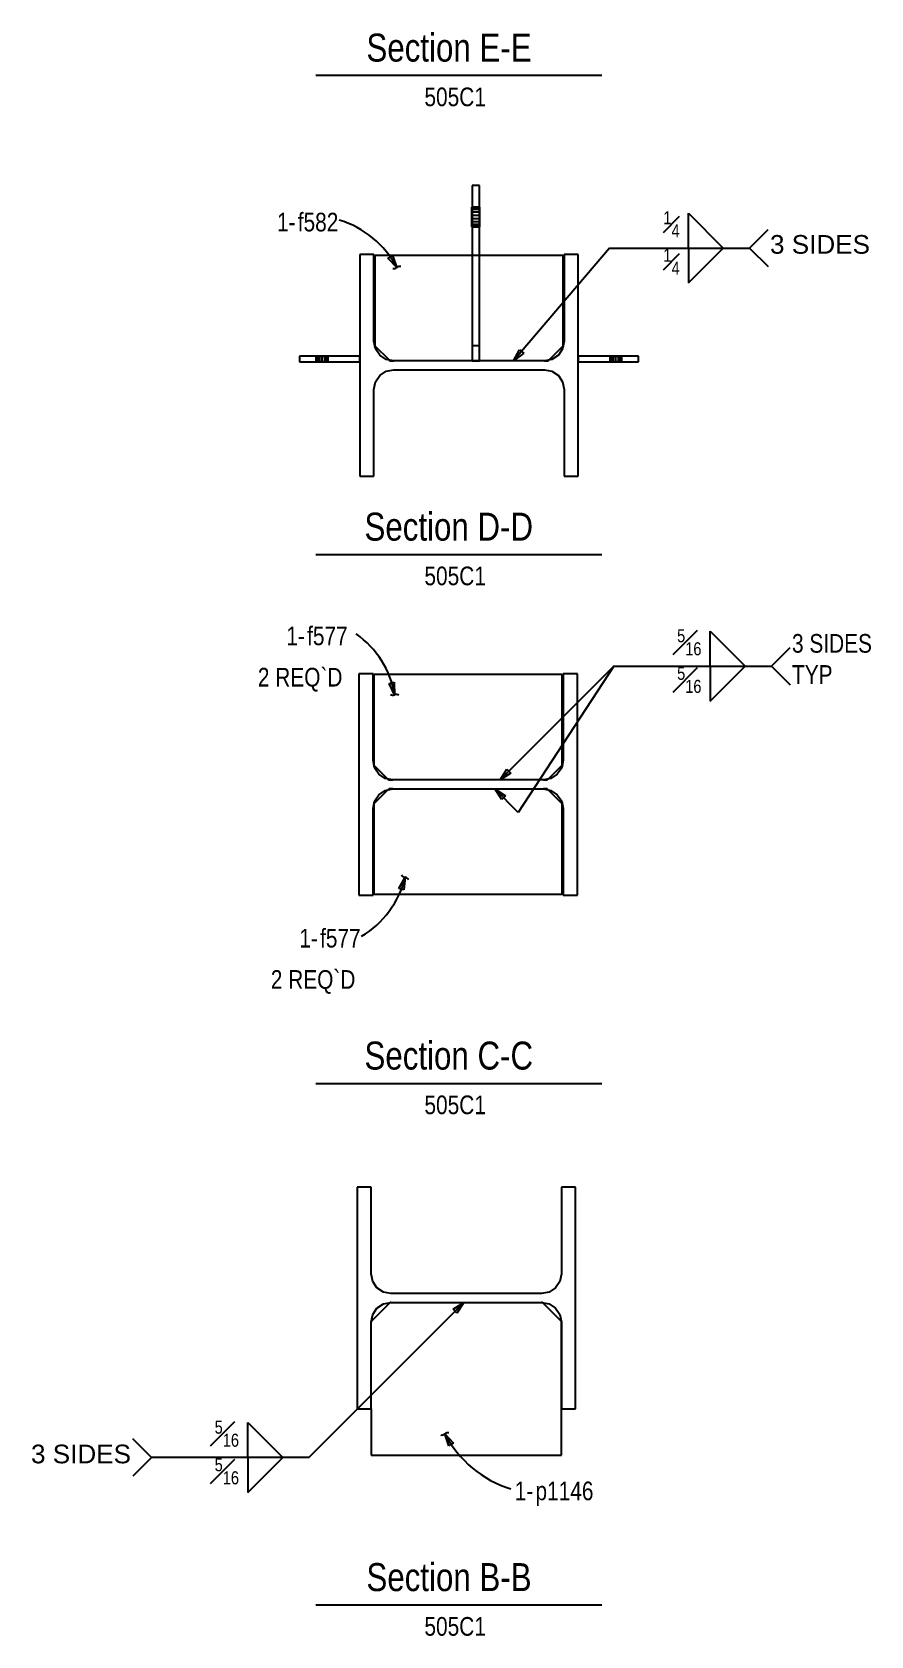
# Model space of a CAD drawing. Extents: x -282 to 52, y -129 to 139.
# Drawn here: x -3.7 to 52, y -117.4 to -11 of the extents above; entities that cross this region are included whole.
import ezdxf
from ezdxf.enums import TextEntityAlignment as Align

# ---------------------------------------------------------------- set-up
doc = ezdxf.new("R2010")
doc.units = 0
doc.header["$LTSCALE"] = 112.931405
doc.header["$MEASUREMENT"] = 0
doc.linetypes.add('SDS2_5', pattern=[0.04, 0.02, -0.02])
for name, color, linetype in [('OUTLINE', 7, 'CONTINUOUS'), ('SYSTEM_ANNOTATION', 7, 'CONTINUOUS'), ('USER_ANNOTATION', 7, 'CONTINUOUS')]:
    doc.layers.add(name, color=color, linetype=linetype)
doc.styles.add('ARIAL', font='arial.ttf', dxfattribs={"height": 0.2})
doc.styles.add('ARIAL_1', font='arial.ttf', dxfattribs={"width": 0.8, "height": 0.2})

msp = doc.modelspace()

# ---------------------------------------------------------------- linework, layer by layer
at = {"layer": 'OUTLINE', "color": 2, "linetype": 'CONTINUOUS'}
for p, q in [((25.99, -21.18), (25.49, -21.18)), ((25.49, -21.18), (25.49, -32.81)), ((25.99, -32.81), (25.99, -21.18)), ((25.49, -22.6), (25.48, -22.6)), ((25.99, -22.6), (25.99, -22.6)), ((25.48, -23.91), (25.49, -23.91)), ((25.99, -23.91), (25.99, -23.91)), ((18.98, -25.76), (18.04, -25.76)), ((18.04, -25.76), (18.04, -40.46)), ((18.98, -31.5), (18.98, -25.76)), ((25.49, -25.81), (19.04, -25.81)), ((19.04, -25.81), (19.04, -31.8)), ((31.54, -25.81), (25.99, -25.81)), ((31.54, -31.8), (31.54, -25.81)), ((32.54, -25.76), (31.6, -25.76)), ((31.6, -25.76), (31.6, -31.5)), ((32.54, -40.46), (32.54, -25.76)), ((19.08, -32), (18.98, -31.5)), ((19.04, -31.81), (19.98, -32.75)), ((30.6, -32.75), (31.54, -31.81)), ((31.6, -31.5), (31.5, -32)), ((14.04, -32.5), (14.04, -32.87)), ((18.04, -32.5), (14.04, -32.5)), ((14.04, -32.87), (18.04, -32.87)), ((15.13, -32.49), (15.13, -32.5)), ((15.13, -32.87), (15.13, -32.88)), ((15.94, -32.5), (15.94, -32.49)), ((15.94, -32.88), (15.94, -32.87)), ((18.04, -32.87), (18.04, -32.5)), ((19.36, -32.43), (19.08, -32)), ((19.79, -32.71), (19.36, -32.43)), ((20.29, -32.81), (19.79, -32.71)), ((30.29, -32.81), (20.29, -32.81)), ((25.49, -32.81), (25.99, -32.81)), ((30.79, -32.71), (30.29, -32.81)), ((31.22, -32.43), (30.79, -32.71)), ((31.5, -32), (31.22, -32.43)), ((32.54, -32.5), (32.54, -32.87)), ((36.54, -32.5), (32.54, -32.5)), ((32.54, -32.87), (36.54, -32.87)), ((34.63, -32.49), (34.63, -32.5)), ((34.63, -32.87), (34.63, -32.88)), ((35.44, -32.5), (35.44, -32.49)), ((35.44, -32.88), (35.44, -32.87)), ((36.54, -32.87), (36.54, -32.5)), ((19.08, -34.21), (19.36, -33.79)), ((19.36, -33.79), (19.79, -33.5)), ((19.79, -33.5), (20.29, -33.4)), ((20.29, -33.4), (30.29, -33.4)), ((30.29, -33.4), (30.79, -33.5)), ((30.79, -33.5), (31.22, -33.79)), ((31.22, -33.79), (31.5, -34.21)), ((18.98, -34.71), (19.08, -34.21)), ((18.98, -40.46), (18.98, -34.71)), ((31.5, -34.21), (31.6, -34.71)), ((31.6, -34.71), (31.6, -40.46)), ((18.04, -40.46), (18.98, -40.46)), ((31.6, -40.46), (32.54, -40.46)), ((18.92, -53.57), (17.98, -53.57)), ((17.98, -53.57), (17.98, -68.27)), ((18.92, -59.31), (18.92, -53.57)), ((31.48, -53.62), (18.98, -53.62)), ((18.98, -53.62), (18.98, -59.62)), ((31.48, -59.62), (31.48, -53.62)), ((32.48, -53.57), (31.54, -53.57)), ((31.54, -53.57), (31.54, -59.31)), ((32.48, -68.27), (32.48, -53.57)), ((19.02, -59.82), (18.92, -59.31)), ((31.54, -59.31), (31.44, -59.82)), ((18.98, -59.63), (19.91, -60.56)), ((19.3, -60.24), (19.02, -59.82)), ((19.73, -60.52), (19.3, -60.24)), ((20.23, -60.62), (19.73, -60.52)), ((30.23, -60.62), (20.23, -60.62)), ((30.73, -60.52), (30.23, -60.62)), ((30.54, -60.56), (31.47, -59.63)), ((31.15, -60.24), (30.73, -60.52)), ((31.44, -59.82), (31.15, -60.24)), ((19.91, -61.28), (18.98, -62.21)), ((19.02, -62.02), (19.3, -61.6)), ((19.3, -61.6), (19.73, -61.31)), ((19.73, -61.31), (20.23, -61.21)), ((20.23, -61.21), (30.23, -61.21)), ((30.23, -61.21), (30.73, -61.31)), ((31.47, -62.21), (30.54, -61.28)), ((30.73, -61.31), (31.15, -61.6)), ((31.15, -61.6), (31.44, -62.02)), ((18.92, -62.52), (19.02, -62.02)), ((18.92, -68.27), (18.92, -62.52)), ((18.98, -62.22), (18.98, -68.21)), ((31.44, -62.02), (31.54, -62.52)), ((31.48, -68.21), (31.48, -62.22)), ((31.54, -62.52), (31.54, -68.27)), ((17.98, -68.27), (18.92, -68.27)), ((18.98, -68.21), (31.48, -68.21)), ((31.54, -68.27), (32.48, -68.27)), ((18.8, -87.65), (17.86, -87.65)), ((17.86, -87.65), (17.86, -102.35)), ((18.8, -93.39), (18.8, -87.65)), ((32.36, -87.65), (31.42, -87.65)), ((31.42, -87.65), (31.42, -93.39)), ((32.36, -102.35), (32.36, -87.65)), ((18.9, -93.9), (18.8, -93.39)), ((31.42, -93.39), (31.32, -93.9)), ((19.18, -94.32), (18.9, -93.9)), ((19.61, -94.61), (19.18, -94.32)), ((20.11, -94.7), (19.61, -94.61)), ((30.11, -94.7), (20.11, -94.7)), ((30.61, -94.61), (30.11, -94.7)), ((31.03, -94.32), (30.61, -94.61)), ((31.32, -93.9), (31.03, -94.32)), ((20.03, -95.31), (18.81, -96.53)), ((18.9, -96.1), (19.18, -95.68)), ((19.18, -95.68), (19.61, -95.39)), ((19.61, -95.39), (20.11, -95.3)), ((20.11, -95.3), (30.11, -95.3)), ((30.11, -95.3), (30.61, -95.39)), ((31.4, -96.53), (30.18, -95.31)), ((30.61, -95.39), (31.03, -95.68)), ((31.03, -95.68), (31.32, -96.1)), ((18.8, -96.61), (18.9, -96.1)), ((18.8, -102.35), (18.8, -96.61)), ((31.32, -96.1), (31.42, -96.61)), ((31.42, -105.42), (31.42, -96.6)), ((31.42, -96.61), (31.42, -102.35)), ((17.86, -102.35), (18.8, -102.35)), ((18.8, -102.35), (18.8, -105.42)), ((31.42, -102.35), (32.36, -102.35)), ((18.8, -105.42), (31.42, -105.42))]:
    msp.add_line(p, q, dxfattribs=at)
at = {"layer": 'OUTLINE', "color": 1, "linetype": 'SDS2_5'}
for p, q in [((25.48, -22.64), (25.48, -22.6)), ((25.48, -22.64), (25.49, -22.64)), ((25.48, -22.75), (25.48, -22.64)), ((25.48, -22.75), (25.49, -22.75)), ((25.48, -22.92), (25.48, -22.75)), ((25.48, -22.92), (25.49, -22.92)), ((25.48, -23.13), (25.48, -22.92)), ((25.48, -23.13), (25.49, -23.13)), ((25.48, -23.38), (25.48, -23.13)), ((25.48, -23.58), (25.48, -23.38)), ((25.49, -23.38), (25.48, -23.38)), ((25.99, -22.6), (25.49, -22.6)), ((25.49, -22.64), (25.99, -22.64)), ((25.49, -22.75), (25.99, -22.75)), ((25.49, -22.92), (25.99, -22.92)), ((25.49, -23.13), (25.99, -23.13)), ((25.99, -23.38), (25.49, -23.38)), ((25.99, -22.6), (25.99, -22.64)), ((25.99, -22.64), (25.99, -22.64)), ((25.99, -22.64), (25.99, -22.75)), ((25.99, -22.75), (25.99, -22.75)), ((25.99, -22.75), (25.99, -22.92)), ((25.99, -22.92), (25.99, -22.92)), ((25.99, -22.92), (25.99, -23.13)), ((25.99, -23.13), (25.99, -23.13)), ((25.99, -23.13), (25.99, -23.38)), ((25.99, -23.38), (25.99, -23.58)), ((25.99, -23.38), (25.99, -23.38)), ((25.49, -23.58), (25.48, -23.58)), ((25.48, -23.75), (25.48, -23.58)), ((25.49, -23.75), (25.48, -23.75)), ((25.48, -23.87), (25.48, -23.75)), ((25.49, -23.87), (25.48, -23.87)), ((25.48, -23.91), (25.48, -23.87)), ((25.99, -23.58), (25.49, -23.58)), ((25.99, -23.75), (25.49, -23.75)), ((25.99, -23.87), (25.49, -23.87)), ((25.49, -23.91), (25.99, -23.91)), ((25.99, -23.58), (25.99, -23.58)), ((25.99, -23.58), (25.99, -23.75)), ((25.99, -23.75), (25.99, -23.75)), ((25.99, -23.75), (25.99, -23.87)), ((25.99, -23.87), (25.99, -23.87)), ((25.99, -23.87), (25.99, -23.91)), ((25.99, -25.81), (25.49, -25.81)), ((19.04, -31.8), (19.04, -31.81)), ((19.04, -31.81), (19.04, -31.81)), ((25.99, -31.81), (25.49, -31.81)), ((31.54, -31.81), (31.54, -31.8)), ((31.54, -31.81), (31.54, -31.81)), ((15.13, -32.49), (15.16, -32.49)), ((15.13, -32.5), (15.13, -32.87)), ((15.16, -32.88), (15.13, -32.88)), ((15.16, -32.5), (15.16, -32.49)), ((15.16, -32.49), (15.25, -32.49)), ((15.16, -32.87), (15.16, -32.5)), ((15.16, -32.88), (15.16, -32.87)), ((15.25, -32.88), (15.16, -32.88)), ((15.25, -32.5), (15.25, -32.49)), ((15.25, -32.49), (15.38, -32.49)), ((15.25, -32.87), (15.25, -32.5)), ((15.25, -32.88), (15.25, -32.87)), ((15.38, -32.88), (15.25, -32.88)), ((15.38, -32.5), (15.38, -32.49)), ((15.38, -32.49), (15.54, -32.49)), ((15.38, -32.87), (15.38, -32.5)), ((15.38, -32.88), (15.38, -32.87)), ((15.54, -32.88), (15.38, -32.88)), ((15.54, -32.5), (15.54, -32.49)), ((15.54, -32.49), (15.69, -32.49)), ((15.54, -32.87), (15.54, -32.5)), ((15.54, -32.88), (15.54, -32.87)), ((15.69, -32.88), (15.54, -32.88)), ((15.69, -32.49), (15.69, -32.5)), ((15.69, -32.49), (15.83, -32.49)), ((15.69, -32.5), (15.69, -32.87)), ((15.69, -32.87), (15.69, -32.88)), ((15.83, -32.88), (15.69, -32.88)), ((15.83, -32.49), (15.83, -32.5)), ((15.83, -32.49), (15.91, -32.49)), ((15.83, -32.5), (15.83, -32.87)), ((15.83, -32.87), (15.83, -32.88)), ((15.91, -32.88), (15.83, -32.88)), ((15.91, -32.49), (15.91, -32.5)), ((15.91, -32.49), (15.94, -32.49)), ((15.91, -32.5), (15.91, -32.87)), ((15.91, -32.87), (15.91, -32.88)), ((15.94, -32.88), (15.91, -32.88)), ((15.94, -32.87), (15.94, -32.5)), ((19.98, -32.75), (20.04, -32.81)), ((20.04, -32.81), (20.29, -32.81)), ((30.29, -32.81), (30.54, -32.81)), ((30.54, -32.81), (30.6, -32.75)), ((34.63, -32.49), (34.66, -32.49)), ((34.63, -32.5), (34.63, -32.87)), ((34.66, -32.88), (34.63, -32.88)), ((34.66, -32.5), (34.66, -32.49)), ((34.66, -32.49), (34.75, -32.49)), ((34.66, -32.87), (34.66, -32.5)), ((34.66, -32.88), (34.66, -32.87)), ((34.75, -32.88), (34.66, -32.88)), ((34.75, -32.5), (34.75, -32.49)), ((34.75, -32.49), (34.88, -32.49)), ((34.75, -32.87), (34.75, -32.5)), ((34.75, -32.88), (34.75, -32.87)), ((34.88, -32.88), (34.75, -32.88)), ((34.88, -32.5), (34.88, -32.49)), ((34.88, -32.49), (35.04, -32.49)), ((34.88, -32.87), (34.88, -32.5)), ((34.88, -32.88), (34.88, -32.87)), ((35.04, -32.88), (34.88, -32.88)), ((35.04, -32.5), (35.04, -32.49)), ((35.04, -32.49), (35.19, -32.49)), ((35.04, -32.87), (35.04, -32.5)), ((35.04, -32.88), (35.04, -32.87)), ((35.19, -32.88), (35.04, -32.88)), ((35.19, -32.49), (35.19, -32.5)), ((35.19, -32.49), (35.33, -32.49)), ((35.19, -32.5), (35.19, -32.87)), ((35.19, -32.87), (35.19, -32.88)), ((35.33, -32.88), (35.19, -32.88)), ((35.33, -32.49), (35.33, -32.5)), ((35.33, -32.49), (35.41, -32.49)), ((35.33, -32.5), (35.33, -32.87)), ((35.33, -32.87), (35.33, -32.88)), ((35.41, -32.88), (35.33, -32.88)), ((35.41, -32.49), (35.41, -32.5)), ((35.41, -32.49), (35.44, -32.49)), ((35.41, -32.5), (35.41, -32.87)), ((35.41, -32.87), (35.41, -32.88)), ((35.44, -32.88), (35.41, -32.88)), ((35.44, -32.87), (35.44, -32.5)), ((18.98, -59.62), (18.98, -59.62)), ((18.98, -59.62), (18.98, -59.63)), ((19.91, -60.56), (19.98, -60.62)), ((19.98, -60.62), (20.23, -60.62)), ((30.23, -60.62), (30.48, -60.62)), ((30.48, -60.62), (30.54, -60.56)), ((31.47, -59.63), (31.48, -59.62)), ((31.48, -59.62), (31.48, -59.62)), ((19.98, -61.21), (19.91, -61.28)), ((20.23, -61.21), (19.98, -61.21)), ((30.48, -61.21), (30.23, -61.21)), ((30.54, -61.28), (30.48, -61.21)), ((18.98, -62.21), (18.98, -62.21)), ((18.98, -62.21), (18.98, -62.22)), ((31.48, -62.21), (31.47, -62.21)), ((31.48, -62.22), (31.48, -62.21)), ((20.05, -95.3), (20.03, -95.31)), ((20.11, -95.3), (20.05, -95.3)), ((30.17, -95.3), (30.11, -95.3)), ((30.18, -95.31), (30.17, -95.3)), ((18.81, -96.53), (18.8, -96.55)), ((18.8, -96.55), (18.8, -96.61)), ((31.42, -96.55), (31.4, -96.53)), ((31.42, -96.6), (31.42, -96.55))]:
    msp.add_line(p, q, dxfattribs=at)
at = {"layer": 'SYSTEM_ANNOTATION', "color": 3, "linetype": 'CONTINUOUS'}
for p, q in [((15.11, -13.86), (34.11, -13.86)), ((15.11, -45.66), (34.11, -45.66)), ((15.11, -80.76), (34.11, -80.76)), ((15.11, -115.36), (34.11, -115.36))]:
    msp.add_line(p, q, dxfattribs=at)
at = {"layer": 'SYSTEM_ANNOTATION', "color": 1, "linetype": 'CONTINUOUS'}
for p, q in [((23.68, -104.02), (23.68, -104.02)), ((23.68, -104.02), (24.26, -104.64)), ((23.96, -104.82), (23.68, -104.02)), ((24.26, -104.64), (23.96, -104.82))]:
    msp.add_line(p, q, dxfattribs=at)
for centre, radius, start, end in [((23.49, -103.78), 0.313, 255.8935, 309.0236), ((23.88, -104.26), 0.313, 75.8935, 129.0236), ((30.29, -100.55), 7.46, 207.7172, 252.7172)]:
    msp.add_arc(centre, radius, start, end, dxfattribs=at)
at = {"layer": 'USER_ANNOTATION', "color": 1, "linetype": 'CONTINUOUS'}
for p, q in [((39.85, -25.32), (39.85, -23)), ((39.85, -23), (42.17, -25.32)), ((43.91, -25.32), (45.14, -24.09)), ((34.62, -25.32), (28.25, -32.81)), ((34.62, -25.32), (43.91, -25.32)), ((39.85, -25.32), (39.85, -27.64)), ((39.85, -27.64), (42.17, -25.32)), ((43.91, -25.32), (45.14, -26.55)), ((19.91, -26), (20.22, -25.82)), ((20.5, -26.61), (19.91, -26)), ((20.22, -25.82), (20.5, -26.61)), ((20.5, -26.61), (20.5, -26.61)), ((28.25, -32.81), (28.65, -32.07)), ((28.92, -32.3), (28.25, -32.81)), ((28.25, -32.81), (28.25, -32.81)), ((28.65, -32.07), (28.92, -32.3)), ((41.3, -53.07), (41.3, -50.74)), ((41.3, -50.74), (43.62, -53.07)), ((45.36, -53.07), (46.6, -51.83)), ((34.91, -53.07), (27.36, -60.62)), ((34.91, -53.07), (28.56, -62.78)), ((34.91, -53.07), (45.36, -53.07)), ((41.3, -53.07), (41.3, -55.39)), ((41.3, -55.39), (43.62, -53.07)), ((45.36, -53.07), (46.6, -54.3)), ((19.99, -54.21), (20.33, -54.13)), ((20.35, -54.98), (19.99, -54.21)), ((20.33, -54.13), (20.35, -54.98)), ((20.35, -54.98), (20.35, -54.98)), ((27.36, -60.62), (27.81, -59.91)), ((28.07, -60.16), (27.36, -60.62)), ((27.36, -60.62), (27.36, -60.62)), ((27.81, -59.91), (28.07, -60.16)), ((28.56, -62.78), (27, -61.21)), ((27, -61.21), (27, -61.21)), ((27, -61.21), (27.71, -61.67)), ((27.46, -61.92), (27, -61.21)), ((27.71, -61.67), (27.46, -61.92)), ((28.56, -62.78), (28.56, -62.78)), ((20.62, -67.82), (21.04, -67.08)), ((20.96, -67.92), (20.62, -67.82)), ((21.04, -67.08), (20.96, -67.92)), ((21.04, -67.08), (21.04, -67.08)), ((14.66, -105.58), (24.95, -95.3)), ((24.24, -95.75), (24.95, -95.3)), ((24.49, -96), (24.24, -95.75)), ((24.95, -95.3), (24.49, -96)), ((24.95, -95.3), (24.95, -95.3)), ((10.6, -105.58), (10.6, -103.26)), ((10.6, -103.26), (12.92, -105.58)), ((4.21, -105.58), (2.98, -104.35)), ((4.21, -105.58), (2.98, -106.82)), ((14.66, -105.58), (4.21, -105.58)), ((10.6, -105.58), (10.6, -107.91)), ((10.6, -107.91), (12.92, -105.58))]:
    msp.add_line(p, q, dxfattribs=at)
for centre, radius, start, end in [((14.8, -29.65), 6.46, 28.082, 73.082), ((20.7, -26.85), 0.313, 76.7532, 129.8833), ((20.3, -26.37), 0.313, 256.7532, 309.8833), ((14.2, -56.04), 6.25, 9.7702, 54.7702), ((20.24, -54.68), 0.313, 238.5646, 291.6947), ((20.47, -55.27), 0.313, 58.5646, 111.6947), ((21.09, -66.77), 0.313, 207.3863, 260.5164), ((14.88, -65.56), 6.35, 301.12, 346.12), ((20.99, -67.39), 0.313, 27.3863, 80.5164)]:
    msp.add_arc(centre, radius, start, end, dxfattribs=at)

# ---------------------------------------------------------------- texts
at = {"layer": 'SYSTEM_ANNOTATION', "color": 3, "linetype": 'CONTINUOUS', "style": 'ARIAL', "width": 0.8}
for s, p in [('Section E-E', (18.48, -12.95)), ('Section D-D', (18.35, -44.74)), ('Section C-C', (18.35, -79.84)), ('Section B-B', (18.48, -114.45))]:
    msp.add_text(s, height=1.8579, dxfattribs=at).set_placement(p)
at = {"layer": 'SYSTEM_ANNOTATION', "color": 1, "linetype": 'CONTINUOUS', "style": 'ARIAL', "width": 0.8}
for s, p in [('505C1', (22.33, -15.91)), ('505C1', (22.33, -47.7)), ('505C1', (22.33, -82.8)), ('1-', (28.32, -108.42)), ('p1146', (29.7, -108.42)), ('505C1', (22.33, -117.41))]:
    msp.add_text(s, height=1.239, dxfattribs=at).set_placement(p)
at = {"layer": 'USER_ANNOTATION', "color": 1, "linetype": 'CONTINUOUS', "style": 'ARIAL', "width": 0.8}
for s, p in [('1-', (12.54, -24.22)), ('f582', (13.92, -24.22)), ('1-', (13.16, -51.68)), ('f577', (14.54, -51.68)), ('2 REQ`D', (11.27, -54.42)), ('1-', (14.02, -71.74)), ('f577', (15.4, -71.74)), ('2 REQ`D', (12.13, -74.48))]:
    msp.add_text(s, height=1.239, dxfattribs=at).set_placement(p)
at = {"layer": 'USER_ANNOTATION', "color": 1, "linetype": 'CONTINUOUS', "style": 'ARIAL'}
msp.add_text('3 SIDES', height=1.239, dxfattribs=at).set_placement((45.27, -25.08), align=Align.MIDDLE_LEFT)
msp.add_text('3 SIDES', height=1.239, dxfattribs=at).set_placement((2.85, -105.35), align=Align.MIDDLE_RIGHT)
at = {"layer": 'USER_ANNOTATION', "color": 1, "linetype": 'CONTINUOUS', "char_height": 1.2386, "style": 'ARIAL_1'}
for s, insert, attachment_point in [('\\A1;{\\H0.70x;\\S1#4;}', (39.27, -24.61), 9), ('\\A1;{\\H0.70x;\\S1#4;}', (39.27, -25.36), 3), ('\\A1;{\\H0.70x;\\S5#16;}', (40.72, -52.35), 9), ('\\A1;{\\H0.70x;\\S5#16;}', (40.72, -53.11), 3), ('\\A1;{\\H0.70x;\\S5#16;}', (10.02, -104.87), 9), ('\\A1;{\\H0.70x;\\S5#16;}', (10.02, -105.63), 3)]:
    msp.add_mtext(s, dxfattribs=dict(at, insert=insert, attachment_point=attachment_point))
at = {"layer": 'USER_ANNOTATION', "color": 1, "linetype": 'CONTINUOUS', "insert": (46.73, -52.59), "char_height": 1.239, "width": 8.6703, "attachment_point": 4, "style": 'ARIAL_1'}
msp.add_mtext('3 SIDES\\PTYP', dxfattribs=at)

doc.saveas('drawing.dxf')
